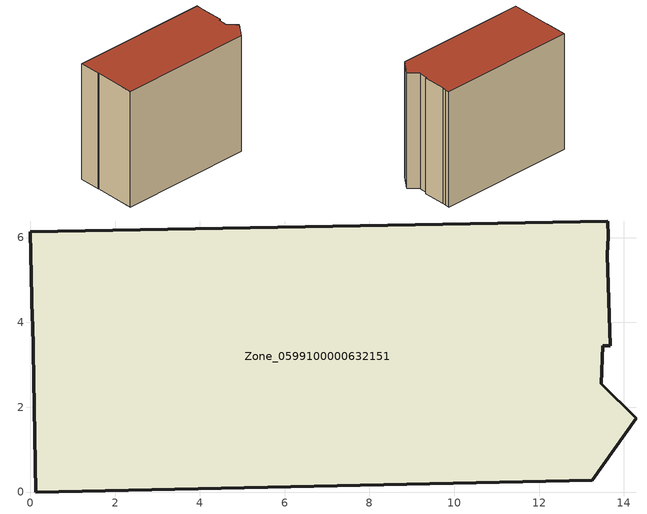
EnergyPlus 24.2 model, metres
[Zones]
Zone_0599100000632151
 floor ground (C_G): 14.29,1.74 13.25,0.27 0.13,0 0.06,4 0.04,4.05 0,6.14 13.62,6.39 13.63,6.03 13.61,5.59 13.68,3.45 13.51,3.44 13.46,2.55 z0
 wall outside (C_F): 13.61,5.59 13.63,6.03 13.62,6.39 0,6.14 0.04,4.05 0.06,4 0.13,0 13.25,0.27 14.29,1.74 13.46,2.55 13.51,3.44 13.68,3.45 13.61,5.59 z0:11.77
 roof outside (C_R): 0.13,0 13.25,0.27 14.29,1.74 13.46,2.55 13.51,3.44 13.68,3.45 13.61,5.59 13.63,6.03 13.62,6.39 0,6.14 0.04,4.05 0.06,4 z11.77
[BUILDING]
Pand.0599100000632151: North Axis=0; Terrain=City; Loads Convergence Tolerance Value=0.04; Temperature Convergence Tolerance Value=0.4; Solar Distribution=FullExterior; Maximum Number of Warmup Days=25; Minimum Number of Warmup Days=1
[Site:Location]
Rotterdam.The.Hague.AP_ZH_NLD Design_Conditions: Latitude=51.96; Longitude=4.45; Time Zone=1; Elevation=-4.5
[SITE:GROUNDTEMPERATURE:BUILDINGSURFACE]
18, 18, 18, 18, 18, 18, 18, 18, 18, 18, 18, 18
[MATERIAL] Thermal Absorptance=0.9; Solar Absorptance=0.7; Visible Absorptance=0.7
Name | Roughness | Thickness | Conductivity | Density | Specific Heat
G.TI.1946 | MediumSmooth | 0.15 | 1 | 540 | 1210
F.TI.1946 | Rough | 0.3 | 0.857143 | 1920 | 840
R.TI.1946 | MediumRough | 0.2 | 0.1 | 1500 | 1000
[CONSTRUCTION]
C_G: G.TI.1946
C_F: F.TI.1946
C_R: R.TI.1946
[ZONE]
Zone_0599100000632151: Type=1; Multiplier=1; Ceiling Height=Autocalculate; Volume=Autocalculate; Floor Area=autocalculate; Part of Total Floor Area=Yes
[ZONEINFILTRATION:DESIGNFLOWRATE]
Infil_Zone_0599100000632151: Zone or ZoneList or Space or SpaceList=Zone_0599100000632151; Schedule=AlwaysOn; Design Flow Rate Calculation Method=Flow/Area; Flow Rate per Floor Area=0.003; Constant Term Coefficient=1; Temperature Term Coefficient=0; Velocity Term Coefficient=0; Velocity Squared Term Coefficient=0
[HVACTEMPLATE:ZONE:IDEALLOADSAIRSYSTEM]
Zone_0599100000632151: Maximum Heating Supply Air Temperature=50; Minimum Cooling Supply Air Temperature=13; Maximum Heating Supply Air Humidity Ratio=0.0156; Minimum Cooling Supply Air Humidity Ratio=0.0077; Heating Limit=NoLimit; Cooling Limit=NoLimit; Dehumidification Control Type=ConstantSensibleHeatRatio; Cooling Sensible Heat Ratio=0.7; Dehumidification Setpoint=60; Humidification Control Type=None; Humidification Setpoint=30; Outdoor Air Method=None; Outdoor Air Flow Rate per Person=0.00944; Outdoor Air Flow Rate per Zone Floor Area=0; Outdoor Air Flow Rate per Zone=0; Demand Controlled Ventilation Type=None; Outdoor Air Economizer Type=NoEconomizer; Heat Recovery Type=None; Sensible Heat Recovery Effectiveness=0.7; Latent Heat Recovery Effectiveness=0.65
[ZONECONTROL:THERMOSTAT]
ThermostatControl_Zone_0599100000632151: Zone or ZoneList=Zone_0599100000632151; Control Type Schedule=DualSetpointControlType; Control 1=Thermostat_Zone_0599100000632151; Temperature Difference Between Cutout And Setpoint=0
[THERMOSTATSETPOINT:DUALSETPOINT]
Thermostat_Zone_0599100000632151: Heating Setpoint Temperature Schedule=HeatingSetpoint_Zone_0599100000632151; Cooling Setpoint Temperature Schedule=CoolingSetpoint_Zone_0599100000632151
[SCHEDULE:COMPACT]
HeatingSetpoint_Zone_0599100000632151: Through: 12/31, For: AllDays, Until: 24:00, 21
CoolingSetpoint_Zone_0599100000632151: Through: 12/31, For: AllDays, Until: 24:00, 24
DualSetpointControlType: Through: 12/31, For: AllDays, Until: 24:00, 4
AlwaysOn: Through: 12/31, For: AllDays, Until: 24:00, 1
